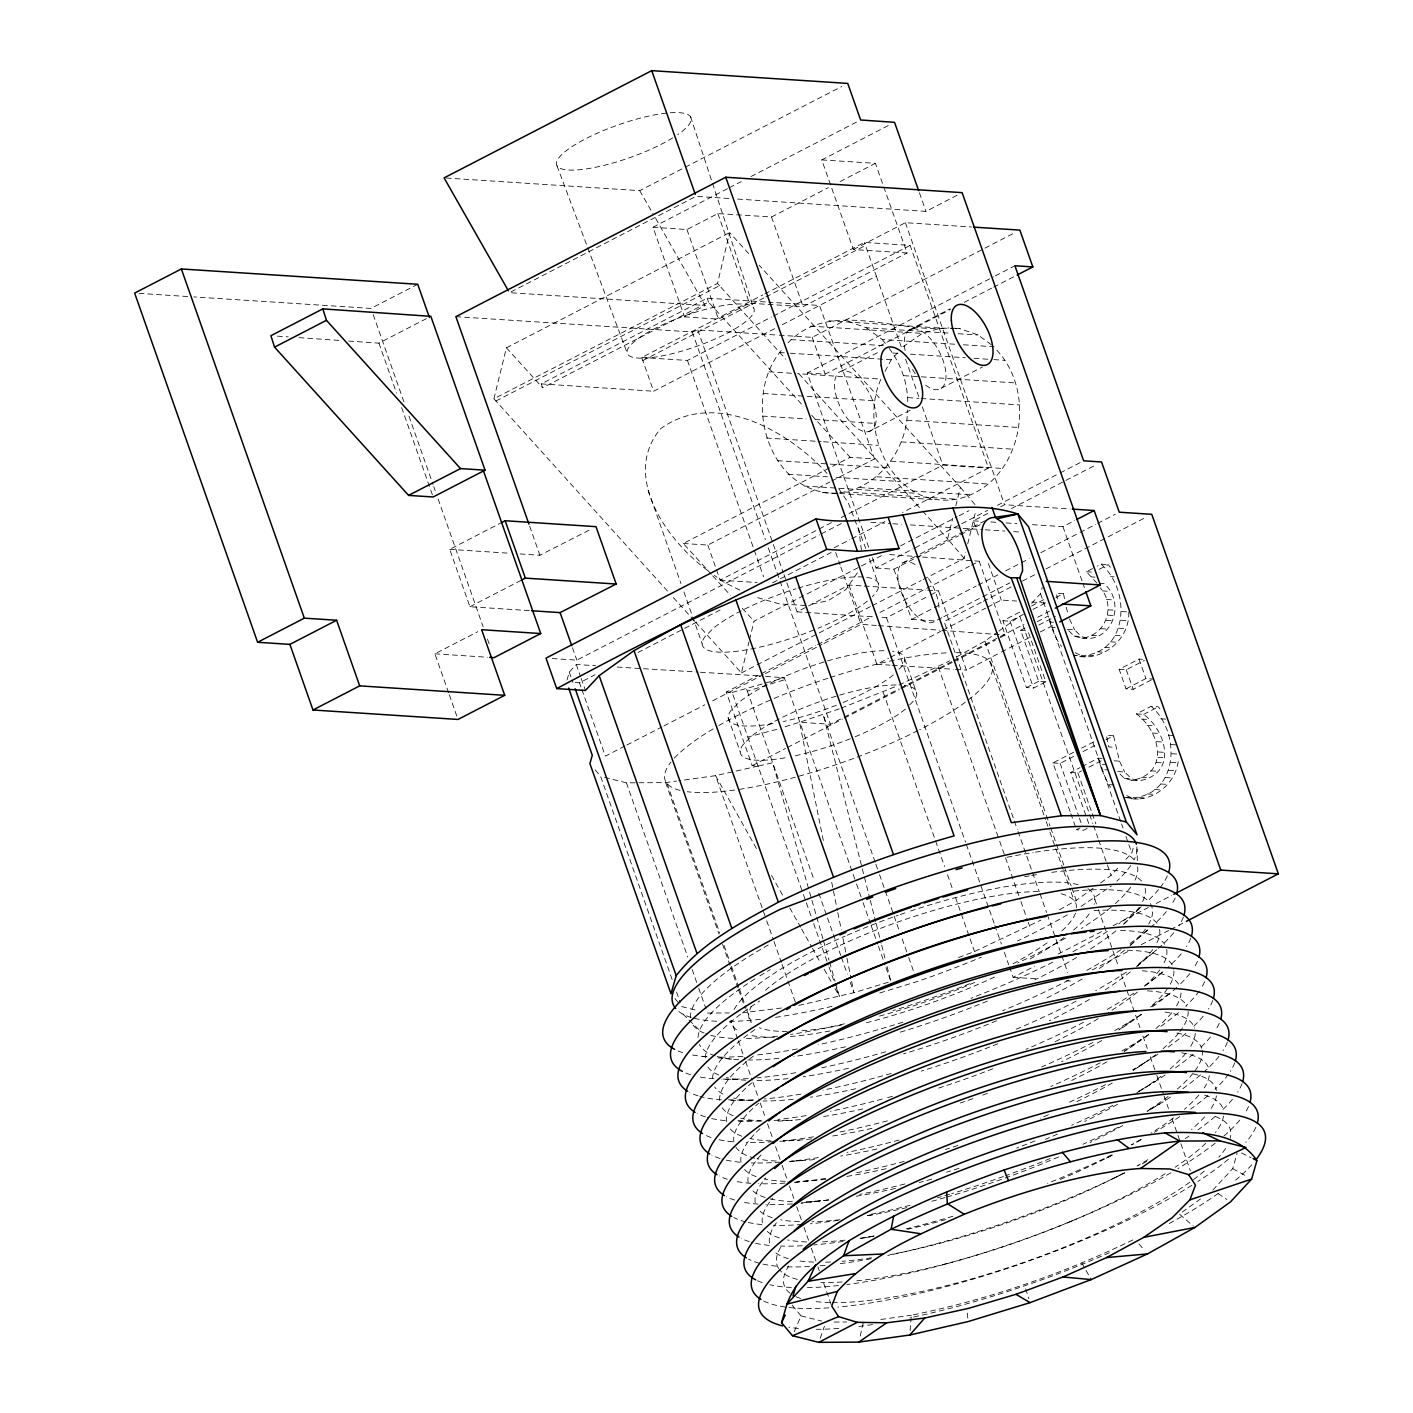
<?xml version="1.0" encoding="UTF-8"?>
<svg xmlns="http://www.w3.org/2000/svg" width="1413" height="1413" viewBox="0 0 1413 1413"><rect width="100%" height="100%" fill="white"/><g stroke="black" fill="none" stroke-linecap="round" stroke-linejoin="round"><path stroke-width="0.75" stroke-dasharray="5 3.75" d="M837.609 493.367C767.277 494.886 740.43 397.283 782.254 349.294M996.783 350.159C1039.403 395.287 1020.522 485.895 956.619 499.213C893.528 509.828 857.779 430.382 880.935 379.09L797.568 373.668M822.26 492.378C869.26 499.796 907.782 454.315 907.429 409.964M907.747 401.751C907.552 381.757 900.01 361.852 887.576 346.256M910.113 1330.622L911.332 1315.238C988.711 1299.554 1063.795 1273.519 1134.763 1239.007M1068.758 630.71L1074.18 636.08L1081.828 638.164C1106.202 635.779 1116.235 605.418 1100.197 587.808M1081.828 638.164C1112.349 643.215 1126.285 602.627 1104.136 583.675L1098.766 583.322M1136.494 713.901L1143.665 714.36C1167.209 731.581 1177.488 774.359 1139.055 780.788L1131.407 778.704L1124.642 771.993L1117.471 771.533L1124.236 778.227L1131.884 780.329C1170.317 773.882 1160.055 731.122 1136.494 713.901L1151.189 706.306L1158.36 706.783L1161.91 711.446M1128.775 612.006C1129.923 639.859 1101.204 663.368 1074.269 655.296C1126.391 660.577 1134.162 593.195 1101.133 564.158L1097.459 566.048M1124.342 797.462C1176.446 802.743 1184.235 735.361 1151.189 706.306M1131.089 798.628C1154.474 802.178 1177.4 781.742 1178.46 758.498M860.217 1336.044L863.449 1321.897M667.466 591.023L493.914 398.766L717.504 283.448L729.62 232.597L750.338 255.453M695.567 622.144L741.401 672.924L748.978 641.891M749.491 639.824L754.03 621.19L882.984 554.903M923.131 579.507L964.161 558.418L965.662 552.218M967.693 543.934L975.765 510.835M493.914 398.766L506.419 347.81L729.62 232.597M964.161 558.418L947.611 538.812L952.733 518.235M955.806 505.889L960.416 487.361L759.223 265.255M1031.631 603.316L1040.516 593.725L1042.264 587.455M567.019 679.971L569.298 672.058L576.292 664.499L595.632 665.7M1125.896 859.387L1131.813 852.993L1134.127 844.903M1212.849 1190.082L1232.719 1168.622L1237.152 1153.114M820.229 1338.305L824.433 1326.171M794.194 1331.753L801.065 1315.892L792.11 1305.17M885.05 371.372L891.214 359.803L899.975 350.124M857.373 572.83L845.981 589.468L828.283 600.613L809.631 604.623M788.101 342.829C829.996 298.62 897.502 333.715 948.953 327.922M1100.639 882.878L1111.077 875.371L1119.961 865.78M899.074 669.161L901.953 666.282A93.276 22.714 -19.4 0 0 892.521 651.199M909.689 704.84L913.999 700.512A93.276 22.714 -19.4 0 0 904.585 685.429M1123.282 924.332L1139.796 908.17M1130.594 945.05L1149.087 928.8A267.799 65.245 -19.4 0 1 1128.404 944.661M1136.405 966.845L1156.505 949.889A267.799 65.245 -19.4 0 1 1135.822 965.733M1145.236 985.762L1163.941 970.961A267.799 65.245 -19.4 0 1 1145.025 985.568M956.99 656.727L984.949 641.131L997.136 632.37M998.885 631.116L1019.78 616.103L1092.814 823.514M1059.485 909.76L1076.247 900.399L1093.662 887.894M1200.538 1198.93L1179.431 1214.085L1193.402 1226.095M1118.707 1029.936L1133.526 1019.356M1150.553 1007.045L1171.395 992.156M1124.183 1051.325L1140.715 1039.756M902.889 346.892L922.247 333.397L940.864 328.081L953.563 328.452M1081.122 906.351L1111.289 886.057M1133.314 1070.259L1148.027 1060.545M1138.613 1091.737L1155.357 1081.334M1147.621 1110.901L1162.669 1102.122M898.986 685.075L949.554 660.878M958.544 957.572L974.528 951.532L1040.851 920.146M727.465 188.688L652.983 227.228L684.563 316.865L705.122 305.455L654.661 216.631M1106.326 1158.201L1111.907 1155.18M822.931 938.868L772.664 762.755L758.092 766.076L752.193 765.687L726.264 692.087L757.333 675.767L763.55 676.226M737.621 199.074L925.992 211.385L958.314 194.623M575.144 682.532L579.489 682.815L595.085 674.743M637.987 652.506L721.866 609.074M772.593 582.81L831.127 552.518M417.736 284.278L371.018 308.405L193.722 296.924M348.693 341.063L378.931 343.147L428.934 317.324M729.426 187.682L741.171 181.606M750.957 176.554L858.662 120.988M652.983 227.228L686.93 229.524L717.839 213.575L771.516 216.984L828.371 187.629M821.748 159.916L875.424 163.325L907.075 252.962L853.399 249.553L821.748 159.916L888.795 125.298M840.134 181.553L875.424 163.325M495.945 400.992L719.517 285.673L785.734 359.167M801.436 403.959L708.514 302.099L542.61 387.745L541.25 383.894L707.171 298.178L766.658 302.046M774.624 328.681L653.601 391.224L641.767 357.489L762.843 294.911M764.804 293.886L864.403 242.418L910.131 245.385L988.464 468.039L902.536 512.46M853.399 249.553L905.415 222.689L971.438 226.981M642.844 360.545L763.921 297.949M765.881 296.942L865.48 245.456L864.403 242.418M641.767 357.489L687.442 360.456L771.427 317.06M773.388 316.053L910.131 245.385M684.563 316.865L718.475 319.161L749.438 303.212L803.114 306.621L907.075 252.962M782.431 324.654L876.36 276.136L865.48 245.456M779.199 335.199L812.21 337.354L1013.969 233.145M529.31 610.61L469.928 606.742L449.723 549.357L501.65 522.545M868.695 547.273L807.282 372.997L993.374 276.895M995.335 275.888L1014.923 265.768M909.054 330.059L950.19 308.811M807.282 372.997L825.174 374.145L950.543 309.412M964.267 302.329L991.679 288.164M993.639 287.157L1015.188 276.03M469.928 606.742L521.856 579.931M941.217 388.292L982.371 367.044M448.627 692.794L434.904 653.83L477.718 631.717M711.269 574.226L683.274 543.475L830.703 467.332M832.646 466.325L850.114 457.317L874.541 458.889L819.522 305.491L768.849 302.188M683.274 543.475L707.807 545.065L829.943 481.939M831.886 480.932L874.541 458.889M707.807 545.065L720.153 580.142L831.48 522.616M841.247 517.564L942.807 465.089L988.464 468.039M552.165 658.529L576.84 660.136L819.399 534.891M821.359 533.867L842.872 522.757M834.182 547.785L849.814 539.713M851.756 538.706L884.962 521.538M872.351 557.64L876.007 568.026L913.222 548.792M915.182 547.785L987.669 510.358M997.454 505.306L1058.178 473.938M1060.139 472.931L1081.687 461.804M786.864 582.827L797.091 611.847L806.699 606.884M808.625 605.894L849.001 585.053L862.107 585.9M978.397 535.05L973.398 520.832L990.919 511.789M1000.651 506.755L1004.537 504.741L1070.118 508.963M876.007 568.026L893.917 569.209L958.562 535.827M960.522 534.821L980.11 524.7M1011.461 508.521L1095.693 465.018M761.218 673.754L815.725 645.635M817.668 644.628L872.174 616.492M879.946 612.483L924.72 589.38M926.663 588.373L969.477 566.26M971.438 565.253L979.209 561.244L1005.208 635.073L997.366 639.118M882.154 617.446L886.516 617.746L928.906 595.844M930.831 594.855L938.532 590.881L966.439 670.115L999.486 653.053M1032.355 524.665L1062.929 526.643L1074.639 520.602M893.917 569.209L911.597 619.424L976.242 586.042M978.202 585.035L997.79 574.914M1005.632 570.87L1019.338 563.787M1021.299 562.78L1029.141 558.736M1040.886 552.66L1078.119 533.443M1080.062 532.436L1095.746 524.329M1097.707 523.322L1115.334 514.226M981.329 602.327L944.114 621.543L1013.633 818.975M983.289 601.302L1012.679 586.13M1022.464 581.079L1036.171 573.996M1045.973 568.944L1145.872 517.352M849.001 585.053L876.89 664.269L888.565 658.246M890.508 657.257L941.04 631.169M942.983 630.163L985.744 608.085M987.687 607.078L1001.287 600.048L1016.583 601.055M1096.983 583.216L1086.438 571.735L1095.623 567.002M1099.102 569.368L1108.304 564.617L1110.653 567.743M1028.54 632.759L1045.797 681.773L1033.61 688.06L1026.439 687.601L1002.912 620.766L1020.098 611.9M1031.543 605.983L1044.896 599.094M1002.912 620.766L1010.083 621.225L1023.436 614.337M1032.974 609.409L1046.344 602.503M1055.882 597.575L1063.512 593.637L1064.943 601.355M785.098 726.741L799.546 722.273L830.42 724.286L842.148 718.228M844.109 717.221L898.862 688.943M900.823 687.937L951.655 661.69M953.616 660.683L1024.001 624.334M1037.69 617.269L1049.435 611.211M752.193 765.687L785.522 748.466M787.483 747.459L842.413 719.111M844.373 718.104L899.286 689.756M901.247 688.732L952.256 662.414M954.217 661.408L995.406 640.142M1045.797 681.773L1038.643 681.296L1020.663 630.251L1026.191 627.407M1037.213 621.702L1048.252 616.015C1051.06 626.701 1054.769 637.669 1061.605 646.447M1038.855 625.023L1055.423 616.474M1001.428 652.047L1030.572 636.98M1040.286 631.964L1053.904 624.952M1026.439 687.601L1038.643 681.296M1151.242 680.006L1133.191 689.314L1126.037 688.855L1119.149 669.303L1139.002 659.059L1142.587 659.288M1119.149 669.303L1126.302 669.78L1144.353 660.454M1126.037 688.855L1145.89 678.593L1153.043 679.07M1143.665 714.36L1158.36 706.783M1070.083 811.521L1052.968 762.932L1073.968 752.087M1081.599 748.148L1094.969 741.242M1052.968 762.932L1060.139 763.391L1075.399 755.513M1083.047 751.575L1094.492 745.658M1105.937 739.741L1113.585 735.802L1119.538 761.148L1124.642 771.993M1088.699 823.461L1070.718 772.416L1079.921 767.665M1081.757 766.711L1098.325 758.163L1103.694 758.516M1070.718 772.416L1077.889 772.876L1081.563 770.986M1088.928 767.188L1101.804 760.53M1070.807 813.552L1076.512 829.749L1079.991 827.947M1087.162 828.424L1083.665 830.226L1076.512 829.749M1009.483 966.916L1013.139 977.319L1034.687 966.192M1058.196 954.04L1103.253 930.778M1113.038 925.727L1148.31 907.517M1156.134 903.472L1171.819 895.383M1092.267 969.936L1129.482 950.719M1141.245 944.643L1168.657 930.478M1170.618 929.471L1184.341 922.389M446.296 178.038L639.718 190.667L841.901 86.423M841.865 371.036L880.458 351.166M868.942 431.548A33.311 16.055 62.8 0 0 862.407 382.729A33.311 16.055 62.8 0 0 834.853 389.599A33.311 16.055 62.8 0 0 868.942 431.548L911.473 409.646M900.576 545.86L957.237 516.734M959.197 515.727L968.965 510.711M741.401 672.924L755.09 665.894M757.032 664.887L870.373 606.636M872.316 605.629L921.17 580.513M624.864 746.064L605.347 756.114L581.644 688.926M626.807 745.057L661.938 726.936M663.898 725.929L704.875 704.804M712.682 700.795L763.426 674.637M765.387 673.63L821.977 644.452M823.938 643.445L861.012 624.334L876.307 625.464M902.801 562.869L918.362 554.903M920.305 553.914L963.118 531.995M965.061 530.988L986.468 520.037M941.853 617.675L934.064 621.667A33.311 15.684 62.9 0 1 900.01 588.532A33.311 15.684 62.9 0 1 916.878 565.73M943.796 616.686L1010.012 582.792M520.108 553.949L539.89 555.238L590.192 529.61M1113.426 1178.407L1124.801 1172.843A267.799 65.245 -19.4 0 1 887.806 1255.468M841.265 708.09L897.008 685.976M1067.663 1222.722L1074.074 1220.055M839.269 708.849L799.546 722.273L823.461 841.247M455.887 316.671L692.282 331.984L697.792 329.918L777.009 335.058M776.832 729.302L747.813 737.056L732.164 692.476L726.264 692.087M732.164 692.476L784.303 677.763L855.801 881.942M746.647 689.279L747.318 691.151L784.974 679.653M879.84 992.968L916.966 981.611A247.469 60.282 -19.4 0 0 981.311 957.184M942.983 1264.776L952.009 1262.18M798.787 1005.402L853.911 992.685L890.861 981.47L885.757 966.951M758.092 766.076L715.579 775.666L678.664 780.788M866.116 1237.541L874.488 1235.986M867.282 1215.498L875.76 1214.226M604.57 777.344L626.418 782.855L665.647 782.608L676.491 781.106M781.46 1007.999L742.355 1012.856M880.864 1319.477L911.332 1315.238M801.471 1203.011L820.759 1200.697M794.194 1182.345L813.641 1180.509M789.09 1161.504L806.54 1160.303M779.746 1141.298L799.422 1140.097M707.489 1013.068L729.285 1012.944M834.182 1322.073L846.723 1322.003M737.939 1120.58L754.825 1120.509M774.041 1120.35L792.446 1120.279M728.507 1099.809L747.707 1100.285M955.683 328.505L959.922 328.628L978.079 335.005L992.527 345.602M723.315 1079.037L740.5 1079.797M617.234 667.06L641.325 668.561M643.498 668.702L698.234 672.093M700.424 672.235L757.333 675.767M805.481 605.523L779.128 603.846L755.054 596.904M728.861 198.491L696.008 196.354L509.492 292.685L705.122 305.455M951.143 328.063L959.922 328.628M828.989 320.786L940.864 328.081M848.047 321.334L866.204 327.71L949.554 333.15M958.332 333.715L978.079 335.005M810.373 326.12L922.247 333.397M866.204 327.71L882.26 339.491L954.64 344.207M963.419 344.772L994.134 346.768M139.022 293.374L191.55 296.783M791.015 339.615L885.35 345.761M892.892 353.038L899.463 353.462M910.431 354.168L965.273 357.754M974.052 358.319L991.59 359.467M993.798 359.608L1004.767 360.315M779.34 352.526L788.118 353.091M790.309 353.232L891.214 359.803M903.843 375.681L919.192 376.67M921.4 376.829L1015.717 382.958M769.061 371.813L795.378 373.527M907.923 397.636L918.892 398.36M921.082 398.501L1019.797 404.93M763.267 393.485L804.951 396.205M807.141 396.347L875.142 400.78M541.25 383.894L653.601 391.224M907.022 420.226L1018.897 427.521M762.384 416.076L806.258 418.937M815.036 419.502L874.258 423.352M901.247 441.898L1013.121 449.193M766.447 438.03L821.289 441.598M823.496 441.757L878.321 445.325M890.949 461.186L1002.824 468.48M777.415 460.673L827.859 463.959M830.067 464.1L889.289 467.968M876.855 476.782L988.729 484.058M788.048 474.22L827.523 476.799M836.302 477.364L899.922 481.515M859.916 487.591L971.791 494.886M804.085 486.001L836.991 488.139M839.198 488.28L915.96 493.278M844.744 491.936L956.619 499.213M839.799 493.508L934.134 499.654M973.398 520.832L982.123 521.397M990.866 521.962L997.419 522.386M1006.144 522.951L1017.06 523.658M870.938 522.315L890.72 523.605M892.91 523.764L901.688 524.329M910.484 524.912L960.999 528.215M963.207 528.356L982.971 529.645M985.161 529.787L1004.926 531.076M1013.722 531.659L1020.31 532.083M1101.133 564.158L1108.304 564.617M1086.438 571.735L1091.807 572.088M1110.583 576.628L1114.168 576.857M1091.419 576.893L1095.004 577.14M1102.352 590.881L1109.523 591.341M449.723 549.357L509.104 553.225M1063.512 593.637L1056.359 593.177L1057.419 598.953M1106.326 599.465L1113.479 599.924M864.279 586.042L925.427 590.016M927.617 590.157L938.532 590.881M720.153 580.142L757.138 582.545M1031.861 602.044L1044.966 602.892M1108.198 609.798L1115.352 610.275M1121.604 611.529L1126.973 611.882M1107.757 615.15L1114.928 615.626M1120.862 620.219L1128.016 620.678M1106.185 620.325L1113.338 620.784M1049.877 622.038L1053.462 622.268M1118.654 628.184L1125.825 628.644M1100.621 628.644L1107.792 629.121M1051.59 627.337L1055.175 627.566M1067.416 629.368L1074.569 629.827L1081.334 636.539L1088.999 638.623M911.597 619.424L937.614 621.119M1115.14 635.32L1122.311 635.797M1020.663 630.251L1027.834 630.728M1091.507 635.249L1098.66 635.709M1074.18 636.08L1081.334 636.539M1110.371 641.802L1117.524 642.261M1104.418 647.366L1111.589 647.825M1097.424 651.817L1104.577 652.276M1088.628 655.402L1095.782 655.862M1081.033 656.462L1088.187 656.921M876.89 664.269L889.996 665.134M892.186 665.276L953.333 669.25M955.524 669.391L966.439 670.115M434.904 653.83L487.45 657.239M1160.656 718.775L1167.809 719.252M1141.474 719.058L1148.645 719.535M1147.038 725.381L1154.209 725.84M1152.425 733.029L1159.578 733.506M1168.357 735.149L1173.726 735.502M1113.585 735.802L1106.414 735.325L1108.551 746.894L1115.705 747.353M1156.382 741.613L1163.553 742.09M1170.847 744.527L1176.234 744.881M1158.254 751.963L1165.425 752.44M1171.677 753.694L1178.831 754.153M1157.83 757.315L1164.983 757.774M1170.918 762.384L1178.089 762.843M1156.24 762.472L1163.394 762.949M1114.168 760.795L1119.538 761.148M1098.325 758.163L1099.95 764.186L1105.319 764.539M1168.728 770.35L1175.881 770.809M1150.694 770.809L1157.848 771.268M1099.95 764.186L1101.645 769.502L1107.015 769.855M1165.213 777.486L1172.366 777.945M1141.563 777.397L1148.734 777.874M1124.236 778.227L1131.407 778.704M1131.884 780.329L1139.055 780.788M1160.426 783.95L1167.58 784.427M1101.645 769.502L1108.534 784.604L1113.903 784.957M1154.474 789.531L1161.645 789.991M1147.48 793.965L1154.651 794.442M1138.684 797.568L1145.855 798.027M1126.126 797.568L1138.26 799.087M1013.139 977.319L1038.732 978.979M1066.444 980.781L1070.718 981.064M797.091 611.847L873.428 616.88M277.39 336.135L288.199 336.895M299.008 337.636L340.056 340.462M765.634 676.385L784.303 677.763M889.642 554.567L920.234 556.846M922.406 557.005L972.656 560.749M974.846 560.908L979.209 561.244M878.497 625.623L939.663 630.198M941.853 630.357L1005.208 635.073M702.65 1056.376L707.03 1056.783M717.963 1057.842L733.276 1059.308M681.667 1006.568L697.563 1010.578M801.065 1315.892L821.695 1321.084M1241.55 1153.043L1251.159 1157.706M1075.169 652.682L1081.44 655.756M1126.797 795.607L1131.495 797.921M739.829 590.122L723.05 581.697L714.413 575.374M1232.719 1168.622L1247.838 1176.976M1218.13 1193.632L1226.961 1199.531M707.507 570.322C667.113 540.861 620.89 475.951 660.648 428.704C714.731 389.158 788.454 430.647 827.153 473.532M683.027 1014.181L687.513 1018.543M688.996 1019.992L700.954 1031.614M811.751 415.281L850.114 457.317M712.753 575.85L730.433 595.279M742.231 608.244L754.03 621.19M717.504 283.448L719.517 285.673M506.419 347.81L542.61 387.745M673.383 597.575L694.083 620.501M798.981 373.862L921.117 509.422M922.583 511.047L947.611 538.812M1139.002 1243.97L1144.636 1250.611M960.416 487.361L976.772 506.684M595.244 769.961L600.596 776.355L672.164 979.615M674.99 998.585L678.999 1003.371M882.26 339.491L886.234 344.56M1108.534 784.604L1110.618 787.271M838.739 488.668L848.295 502.816L865.78 548.456M639.718 190.667L653.601 214.776M1081.899 1263.116L1084.99 1268.609M1086.032 1270.446L1091.207 1279.577M756.45 848.524L715.579 775.666L765.987 918.768M771.516 875.371L783.35 896.46M789.796 907.958L800.553 927.14M801.63 929.048L811.309 946.304M812.387 948.229L819.911 961.652M824.221 969.318L833.9 986.574M834.977 988.499L839.287 996.165L835.648 983.43M1069.482 618.982L1074.569 629.827M557.022 165.851L627.655 354.204M747.318 691.151L814.383 880.829M1139.002 659.059L1145.89 678.593M1126.302 669.78L1133.191 689.314M1062.929 526.643L1084.389 587.596M919.404 192.751L925.992 211.385M1040.516 593.725L1120.845 821.889M1121.586 823.956L1123.052 828.106M1125.967 836.408L1128.157 842.625M1128.881 844.691L1131.813 852.993M1077.889 772.876L1091.543 811.68M1092.267 813.711L1095.87 823.92M1093.556 825.598L1097.936 838.033M1098.66 840.117L1111.077 875.371M1010.083 621.225L1033.61 688.06M1060.139 763.391L1078.684 816.043M1079.391 818.074L1082.252 826.163M988.411 563.487L1001.287 600.048M1094.775 899.251L1097.689 907.535M1098.431 909.601L1118.125 965.556M1121.057 973.84L1140.026 1027.71M1142.94 1036.012L1147.321 1048.446M1150.235 1056.73L1156.081 1073.297M1156.805 1075.381L1163.376 1094.033M1164.1 1096.099L1168.48 1108.534M1172.119 1118.884L1180.155 1141.686M1180.879 1143.753L1190.364 1170.688M984.949 641.131L1045.567 813.287M1046.291 815.372L1049.947 825.74M1050.689 827.806L1055.794 842.325M1056.518 844.409L1063.83 865.145M1064.554 867.211L1071.125 885.88M1071.866 887.965L1076.247 900.399M989.948 661.726L1045.549 819.611M1046.274 821.677L1049.205 829.996M1049.93 832.063L1055.052 846.617M1055.794 848.683L1063.106 869.454M1063.83 871.538L1070.418 890.225M1071.16 892.31L1074.074 900.629M1014.357 821.041L1017.289 829.36M1018.031 831.427L1039.244 891.709M1039.986 893.775L1046.574 912.48M1047.298 914.564L1067.786 972.745M938.373 667.113L998.991 839.269M999.715 841.336L1020.168 899.41M1020.91 901.494L1027.481 920.163M1028.205 922.23L1029.671 926.38M771.516 216.984L803.114 306.621M812.21 337.354L825.174 374.145M869.384 558.683L878.762 585.3M904.744 659.147L916.807 693.377M886.516 617.746L965.556 842.219M966.298 844.285L994.116 923.272M994.84 925.356L1001.428 944.061M1004.36 952.38L1008.741 964.849M717.839 213.575L749.438 303.212M883.231 692.264L944.573 866.487M947.505 874.788L952.609 889.307M955.541 897.608L974.528 951.532M697.792 329.918L783.208 572.459M783.95 574.526L786.14 580.743M692.282 331.984L765.369 539.554M768.283 547.855L779.252 578.994M779.994 581.061L830.42 724.286M875.142 862.142L823.284 714.872L869.772 898.297M875.866 864.226L878.798 872.51M879.522 874.594L893.405 913.999M894.129 916.083L899.233 930.602M902.165 938.886L908.011 955.488M908.736 957.555L914.582 974.158M687.442 360.456L763.638 576.875M856.525 884.008L862.372 900.593M863.096 902.677L870.408 923.413M871.132 925.48L877.72 944.149M878.444 946.215L885.015 964.885M818.781 893.263L840.735 955.4M841.459 957.466L847.323 974.052M850.255 982.335L853.911 992.685L851.297 979.704M747.813 737.056L802.708 892.521M803.432 894.588L805.64 900.805M806.364 902.889L812.952 921.541M813.676 923.607L828.301 965.061M829.042 967.146L835.631 985.797M836.355 987.864L839.287 996.165M648.072 490.17L680.978 583.604M683.892 591.906L691.946 614.743M692.67 616.81L702.173 643.798M728.172 717.645L740.218 751.875M766.711 920.852L773.282 939.504M774.006 941.588L781.318 962.324M782.043 964.408L795.925 1003.813M667.077 783.526L719.747 933.092M724.145 945.562L730.715 964.267M731.457 966.333L738.769 987.104M739.494 989.188L746.082 1007.893M746.823 1009.959L751.204 1022.429A173.216 42.196 -19.4 0 1 751.416 1006.409M665.647 782.608L718.97 934.011M722.608 944.396L729.92 965.132M730.645 967.199L737.957 987.952M738.681 990.018L745.252 1008.688M737.604 1038.785L731.033 1020.133A192.133 46.806 -19.4 0 0 737.851 1030.678M738.345 1040.851L744.898 1059.503M745.64 1061.587L752.211 1080.239M752.935 1082.305L759.505 1100.957M760.229 1103.023L764.61 1115.458M767.524 1123.741L772.628 1138.242M775.56 1146.544L781.389 1163.111M782.113 1165.195L788.684 1183.829M789.425 1185.913L793.788 1198.348M796.72 1206.631L803.291 1225.283M804.015 1227.349L810.585 1246.001M811.309 1248.068L817.156 1264.653M817.88 1266.719L819.328 1270.87M823.708 1283.304L831.745 1306.089M626.418 782.855L687.778 957.078M692.158 969.512L698.004 986.115M698.729 988.182L706.041 1008.917M529.663 526.184L539.89 555.238M572.477 647.737L576.84 660.136M579.489 682.815L580.92 686.895M569.298 672.058L572.954 682.444M676.544 992.05L680.201 1002.435M373.209 314.622L403.853 401.645M408.958 416.146L433.032 484.518M433.756 486.584L435.222 490.735M438.136 499.019L483.122 626.736M487.485 639.118L489.657 645.299M378.931 343.147L396.523 393.044M401.645 407.598L432.413 494.903M449.334 694.843L458.006 719.447M905.415 222.689L1004.537 504.741M876.36 276.136L901.918 348.817M905.574 359.185L918.715 396.558M922.353 406.944L942.807 465.089M835.737 552.554L840.081 564.847M840.788 566.896L861.012 624.334M686.93 229.524L718.475 319.161M576.292 664.499L580.513 676.491M581.22 678.487L585.441 690.48M707.171 298.178L708.514 302.099M690.604 116.802L711.834 181.217M712.523 183.301L753.624 307.963M1025.661 1288.78L1028.805 1298.688M823.532 940.987L828.989 960.098M829.59 962.218L835.048 981.311M1066.197 607.166L1068.387 615.044M870.32 900.434L875.724 921.753M876.272 923.89L881.129 943.089M881.677 945.209L884.927 958.014M887.081 966.545L890.331 979.333M831.727 882.366L837.379 910.484M837.821 912.639L841.3 929.948M843.031 938.603L846.511 955.912M846.952 958.067L850.873 977.549M858.556 527.985L861.665 551.865M967.304 1313.119L967.958 1319.459M1137.359 860.658L1136.811 846.104A242.63 59.099 -19.4 0 1 1134.18 859.669M905.38 709.167A93.276 22.714 -19.4 0 1 854.141 737.162M850.29 738.716A93.276 22.714 -19.4 0 1 795.466 755.743M785.063 757.81A93.276 22.714 -19.4 0 1 743.026 744.739L751.645 736.085A93.276 22.714 -19.4 0 1 897.043 684.952M956.407 652.665A173.216 42.196 -19.4 0 1 919.704 729.673M917.814 730.645A173.216 42.196 -19.4 0 1 797.533 776.585M795.413 777.168A173.216 42.196 -19.4 0 1 738.61 789.461M734.689 790.026A173.216 42.196 -19.4 0 1 687.283 791.722M680.024 790.362A173.216 42.196 -19.4 0 1 671.016 761.996M674.319 758.145A173.216 42.196 -19.4 0 1 716.903 726.671M718.864 725.523A173.216 42.196 -19.4 0 1 772.116 699.311M774.059 698.481A173.216 42.196 -19.4 0 1 828.265 678.134M830.314 677.463A173.216 42.196 -19.4 0 1 948.282 652.788M928.571 578.553A33.311 15.684 62.9 0 1 938.991 607.307M1075.487 913.222A173.216 42.196 -19.4 0 1 1059.838 932.757M1047.139 942.807A173.216 42.196 -19.4 0 1 1011.231 964.726M974.758 982.353A173.216 42.196 -19.4 0 1 879.54 1016.071M841.477 1025.079A173.216 42.196 -19.4 0 1 801.012 1030.889M787.218 1031.472A173.216 42.196 -19.4 0 1 759.382 1027.763M765.44 990.283A173.216 42.196 -19.4 0 1 1038.078 891.568M1061.128 893.793A173.216 42.196 -19.4 0 1 1076.017 911.615M1087.975 888.706A192.133 46.806 -19.4 0 1 1094.139 904.302M1089.193 913.911A192.133 46.806 -19.4 0 1 1073.474 930.125M1063.812 937.667A192.133 46.806 -19.4 0 1 1027.357 960.487M994.54 977.037A192.133 46.806 -19.4 0 1 863.767 1023.454M829.961 1030.96A192.133 46.806 -19.4 0 1 789.796 1036.577M774.395 1037.283A192.133 46.806 -19.4 0 1 749.102 1035.04M734.089 1009.465A192.133 46.806 -19.4 0 1 845.151 936.095M847.182 935.212A192.133 46.806 -19.4 0 1 898.191 915.253M900.258 914.529A192.133 46.806 -19.4 0 1 908.506 911.721M910.555 911.032A192.133 46.806 -19.4 0 1 1078.967 884.909M905.132 350.53A33.311 16.002 62.7 0 1 921.364 331.048A33.311 16.002 62.7 0 1 945.968 373.95A33.311 16.002 62.7 0 1 924.367 384.089M915.235 373.738A33.311 16.002 62.7 0 1 911.827 368.228M798.045 588.144A93.276 22.714 -19.4 0 1 872.333 596.622M867.335 601.09A93.276 22.714 -19.4 0 1 818.074 628.273M814.082 629.915A93.276 22.714 -19.4 0 1 704.981 636.662L713.6 628.026A93.276 22.714 -19.4 0 1 795.943 588.797M893.316 674.937A93.276 22.714 -19.4 0 1 840.081 703.745M836.372 705.228A93.276 22.714 -19.4 0 1 783.403 721.513M772.999 723.58A93.276 22.714 -19.4 0 1 730.963 710.492L739.6 701.855A93.276 22.714 -19.4 0 1 884.98 650.722M1067.363 914.812A247.469 60.282 -19.4 0 1 1017.519 940.987M831.992 1006.339A247.469 60.282 -19.4 0 1 773.406 1017.643M760.494 1019.285A247.469 60.282 -19.4 0 1 729.373 1021.422M716.603 1021.246A247.469 60.282 -19.4 0 1 693.182 1018.014M691.275 1017.466A247.469 60.282 -19.4 0 1 677.163 1010.083M1137.589 866.893A236.271 57.562 -19.4 0 1 1133.897 882.189M1130.665 887.17A236.271 57.562 -19.4 0 1 1112.737 905.804M1111.307 907.005A236.271 57.562 -19.4 0 1 1081.369 928.518M1065.579 938.073A236.271 57.562 -19.4 0 1 1017.819 962.907M969.777 983.713A236.271 57.562 -19.4 0 1 892.945 1010.613M844.444 1023.807A236.271 57.562 -19.4 0 1 790.609 1034.422M777.556 1036.188A236.271 57.562 -19.4 0 1 743.061 1038.537M733.011 1038.343A236.271 57.562 -19.4 0 1 705.811 1033.751M704.08 1033.08A236.271 57.562 -19.4 0 1 692.776 1024.602M690.515 1017.66A236.271 57.562 -19.4 0 1 746.929 957.731M748.978 956.442A236.271 57.562 -19.4 0 1 768.213 945.032M1007.01 857.267A236.271 57.562 -19.4 0 1 1033.203 852.498M1035.464 852.145A236.271 57.562 -19.4 0 1 1134.356 860.04M1130.736 865.463A242.63 59.099 -19.4 0 1 1116.871 881.094M672.818 137.82A71.251 17.362 -19.4 0 1 559.937 168.218A71.251 17.362 -19.4 0 1 634.508 119.716A71.251 17.362 -19.4 0 1 677.692 134.641M1167.332 875.919A267.799 65.245 -19.4 0 1 1159.755 888.071M1158.572 889.554A267.799 65.245 -19.4 0 1 1146.72 901.9M1141.298 906.704A267.799 65.245 -19.4 0 1 1118.813 923.819M1107.421 931.397A267.799 65.245 -19.4 0 1 1072.82 951.708M1052.809 962.147A267.799 65.245 -19.4 0 1 970.908 998.32M902.889 1022.217A267.799 65.245 -19.4 0 1 896.654 1024.16M894.57 1024.796A267.799 65.245 -19.4 0 1 818.145 1044.808M797.232 1048.994A267.799 65.245 -19.4 0 1 755.249 1055.175M742.867 1056.306A267.799 65.245 -19.4 0 1 718.069 1057.154M706.27 1056.677A267.799 65.245 -19.4 0 1 690.851 1054.681M682.762 1052.65A267.799 65.245 -19.4 0 1 674.566 1049.311M1145.148 888.353A236.271 57.562 -19.4 0 1 1142.569 901.547M1139.231 907.217A236.271 57.562 -19.4 0 1 1123.971 924.031M1115.899 930.902A236.271 57.562 -19.4 0 1 1086.88 951.267M1076.706 957.449A236.271 57.562 -19.4 0 1 1034.864 979.81M987.369 1001.111A236.271 57.562 -19.4 0 1 898.421 1032.709M845.575 1046.786A236.271 57.562 -19.4 0 1 793.735 1056.535M778.863 1058.337A236.271 57.562 -19.4 0 1 746.488 1059.997M738.681 1059.715A236.271 57.562 -19.4 0 1 717.133 1056.429M715.19 1055.847A236.271 57.562 -19.4 0 1 699.4 1044.401M698.057 1037.372A236.271 57.562 -19.4 0 1 756.538 977.902M759.841 975.853A236.271 57.562 -19.4 0 1 770.279 969.636M1024.637 876.767A236.271 57.562 -19.4 0 1 1029.3 875.901M1031.614 875.495A236.271 57.562 -19.4 0 1 1038.502 874.329M1051.873 872.333A236.271 57.562 -19.4 0 1 1141.916 881.518M1173.885 971.067A236.271 57.562 -19.4 0 1 1169.982 984.684M1167.774 988.235A236.271 57.562 -19.4 0 1 1150.694 1006.674M1141.298 1014.393A236.271 57.562 -19.4 0 1 1119.467 1029.706M1101.681 1040.551A236.271 57.562 -19.4 0 1 1061.534 1061.746M987.387 1093.344A236.271 57.562 -19.4 0 1 981.17 1095.658M972.833 1098.66A236.271 57.562 -19.4 0 1 960.381 1103.005M871.98 1128.298A236.271 57.562 -19.4 0 1 831.197 1136.229M811.539 1138.913A236.271 57.562 -19.4 0 1 783.438 1140.962M771.021 1140.927A236.271 57.562 -19.4 0 1 749.826 1138.507M741.896 1136.246A236.271 57.562 -19.4 0 1 730.044 1128.687M726.794 1121.834A236.271 57.562 -19.4 0 1 751.663 1082.923M1127.486 950.243A236.271 57.562 -19.4 0 1 1173.691 969.371M1150.306 903.596A236.271 57.562 -19.4 0 1 1148.681 924.155M1145.448 929.136A236.271 57.562 -19.4 0 1 1127.503 947.752M1124.624 950.172A236.271 57.562 -19.4 0 1 1098.166 969.177M1082.146 978.979A236.271 57.562 -19.4 0 1 1043.942 999.397M996.554 1020.787A236.271 57.562 -19.4 0 1 903.543 1053.833M848.559 1068.246A236.271 57.562 -19.4 0 1 803.167 1076.706M788.136 1078.614A236.271 57.562 -19.4 0 1 755.743 1080.503M745.887 1080.221A236.271 57.562 -19.4 0 1 726.37 1077.483M718.864 1075.028A236.271 57.562 -19.4 0 1 706.624 1064.89M705.281 1057.86A236.271 57.562 -19.4 0 1 759.699 1000.969M1073.792 891.108A236.271 57.562 -19.4 0 1 1149.122 902.006M1188.103 1011.461A236.271 57.562 -19.4 0 1 1179.908 1031.508M1178.742 1032.991A236.271 57.562 -19.4 0 1 1163.04 1048.693M1155.516 1054.805A236.271 57.562 -19.4 0 1 1133.703 1070.118M1112.261 1083.047A236.271 57.562 -19.4 0 1 1075.752 1102.158M1048.358 1114.786A236.271 57.562 -19.4 0 1 1040.268 1118.284M886.216 1168.692A236.271 57.562 -19.4 0 1 845.416 1176.623M825.775 1179.307A236.271 57.562 -19.4 0 1 797.674 1181.356M785.257 1181.321A236.271 57.562 -19.4 0 1 764.044 1178.901M756.132 1176.64A236.271 57.562 -19.4 0 1 742.161 1165.813M741.03 1162.245A236.271 57.562 -19.4 0 1 762.208 1126.567M1147.497 990.866A236.271 57.562 -19.4 0 1 1186.779 1006.197M1215.498 1116.57A236.271 57.562 -19.4 0 1 1230.264 1138.154M1225.601 1148.433A236.271 57.562 -19.4 0 1 1218.854 1157.212M1204.3 1171.094A236.271 57.562 -19.4 0 1 1191.477 1181.038M1189.711 1182.31A236.271 57.562 -19.4 0 1 831.921 1302.609M829.908 1302.574A236.271 57.562 -19.4 0 1 813.676 1301.338M800.641 1298.476A236.271 57.562 -19.4 0 1 793.947 1295.703M789.991 1293.178A236.271 57.562 -19.4 0 1 788.701 1265.977M1255.839 1127.274A267.799 65.245 -19.4 0 1 1245.824 1142.393M1228.427 1159.225A267.799 65.245 -19.4 0 1 1197.888 1181.48M1191.954 1185.26A267.799 65.245 -19.4 0 1 837.715 1307.113M828.989 1307.82A267.799 65.245 -19.4 0 1 763.091 1300.649M1175.104 898.014A267.799 65.245 -19.4 0 1 1171.607 904.479M1166.343 911.632A267.799 65.245 -19.4 0 1 1150.941 927.193M1121.004 949.695A267.799 65.245 -19.4 0 1 1084.442 971.685M1068.723 980.092A267.799 65.245 -19.4 0 1 1002.753 1010.701M885.81 1051.784A267.799 65.245 -19.4 0 1 821.712 1067.786M795.784 1072.714A267.799 65.245 -19.4 0 1 756.979 1077.872M748.254 1078.561A267.799 65.245 -19.4 0 1 721.76 1079.161M714.042 1078.755A267.799 65.245 -19.4 0 1 698.623 1076.759M690.551 1074.728A267.799 65.245 -19.4 0 1 683.804 1072.131M1223.517 1116.058A236.271 57.562 -19.4 0 1 1215.463 1132.52M1205.731 1143.241A236.271 57.562 -19.4 0 1 1175.157 1167.244M1165.213 1173.691A236.271 57.562 -19.4 0 1 853.152 1281.167M842.201 1281.98A236.271 57.562 -19.4 0 1 820.829 1282.315M797.48 1279.401A236.271 57.562 -19.4 0 1 779.835 1270.075M778.669 1268.485A236.271 57.562 -19.4 0 1 781.583 1245.789M1204.618 1095.163A236.271 57.562 -19.4 0 1 1223.481 1110.777M1209.281 1075.646A236.271 57.562 -19.4 0 1 1204.265 1087.833M1198.842 1095.093A236.271 57.562 -19.4 0 1 1184.394 1109.293M1173.567 1117.895A236.271 57.562 -19.4 0 1 1150.977 1133.297M1140.803 1139.479A236.271 57.562 -19.4 0 1 1131.742 1144.689M1112.367 1155.11A236.271 57.562 -19.4 0 1 1059.573 1179.749M945.933 1219.543A236.271 57.562 -19.4 0 1 907.552 1229.292M873.605 1236.092A236.271 57.562 -19.4 0 1 857.832 1238.547M845.027 1240.155A236.271 57.562 -19.4 0 1 821.2 1241.903M806.593 1241.921A236.271 57.562 -19.4 0 1 787.606 1239.96M779.287 1237.876A236.271 57.562 -19.4 0 1 767.012 1231.182M762.366 1222.846A236.271 57.562 -19.4 0 1 772.787 1198.118M1181.692 1052.844A236.271 57.562 -19.4 0 1 1208.804 1068.546M1234.715 1062.841A267.799 65.245 -19.4 0 1 1230.387 1071.372M1228.48 1074.18A267.799 65.245 -19.4 0 1 1214.986 1089.299M1207.85 1095.693A267.799 65.245 -19.4 0 1 1190.7 1109.046M1179.784 1116.588A267.799 65.245 -19.4 0 1 1154.421 1132.272M1141.298 1139.655A267.799 65.245 -19.4 0 1 1131.495 1144.901M1111.89 1154.845A267.799 65.245 -19.4 0 1 1047.563 1183.317M952.821 1216.275A267.799 65.245 -19.4 0 1 906.281 1228.851M874.258 1235.969A267.799 65.245 -19.4 0 1 859.157 1238.812M843.243 1241.409A267.799 65.245 -19.4 0 1 813.782 1244.941M802.319 1245.736A267.799 65.245 -19.4 0 1 780.541 1246.054M769.202 1245.365A267.799 65.245 -19.4 0 1 751.221 1242.204M749.314 1241.638A267.799 65.245 -19.4 0 1 741.119 1238.3M1190.788 938.108A267.799 65.245 -19.4 0 1 1186.461 946.639M1181.197 953.81A267.799 65.245 -19.4 0 1 1167.597 967.764M1133.95 993.127A267.799 65.245 -19.4 0 1 1104.966 1010.701M1083.559 1022.27A267.799 65.245 -19.4 0 1 1025.909 1049.364M892.486 1096.276A267.799 65.245 -19.4 0 1 884.414 1098.484M882.207 1099.067A267.799 65.245 -19.4 0 1 830.332 1111.236M806.064 1115.634A267.799 65.245 -19.4 0 1 777.874 1119.449M760.742 1120.88A267.799 65.245 -19.4 0 1 738.646 1121.374M725.275 1120.633A267.799 65.245 -19.4 0 1 707.295 1117.471M705.387 1116.906A267.799 65.245 -19.4 0 1 697.192 1113.568M1159.578 929.33A236.271 57.562 -19.4 0 1 1155.887 944.643M1152.655 949.624A236.271 57.562 -19.4 0 1 1136.6 966.633M1130.329 971.897A236.271 57.562 -19.4 0 1 1105.372 989.683M1089.37 999.468A236.271 57.562 -19.4 0 1 1049.311 1020.804M997.825 1043.73A236.271 57.562 -19.4 0 1 921.241 1071.142M855.766 1088.734A236.271 57.562 -19.4 0 1 810.373 1097.212M793.311 1099.332A236.271 57.562 -19.4 0 1 762.967 1100.992M753.111 1100.709A236.271 57.562 -19.4 0 1 733.594 1097.972M722.944 1094.068A236.271 57.562 -19.4 0 1 714.766 1087.056M712.488 1078.349A236.271 57.562 -19.4 0 1 757.244 1027.905M1093.98 910.59A236.271 57.562 -19.4 0 1 1157.512 924.084M1166.696 949.554A236.271 57.562 -19.4 0 1 1163.005 964.849M1159.773 969.83A236.271 57.562 -19.4 0 1 1141.845 988.464M1137.447 992.103A236.271 57.562 -19.4 0 1 1108.428 1012.467M1098.254 1018.649A236.271 57.562 -19.4 0 1 1054.557 1041.929M992.791 1068.793A236.271 57.562 -19.4 0 1 936.748 1088.699M862.884 1108.958A236.271 57.562 -19.4 0 1 821.96 1116.747M800.412 1119.538A236.271 57.562 -19.4 0 1 774.289 1121.18M762.119 1121.021A236.271 57.562 -19.4 0 1 740.712 1118.178M733.188 1115.74A236.271 57.562 -19.4 0 1 721.884 1107.262M719.623 1100.321A236.271 57.562 -19.4 0 1 753.836 1055.741M1120.509 930.408A236.271 57.562 -19.4 0 1 1164.63 944.29M1251.83 1164.683A267.799 65.245 -19.4 0 1 1234.326 1181.197M1218.236 1193.437A267.799 65.245 -19.4 0 1 1166.696 1224.894M1109.435 1252.748A267.799 65.245 -19.4 0 1 909.76 1317.834M872.528 1324.564A267.799 65.245 -19.4 0 1 855.218 1326.86M838.686 1328.432A267.799 65.245 -19.4 0 1 816.008 1329.297M798.469 1328.503A267.799 65.245 -19.4 0 1 788.896 1327.213M1212.76 1000.492A267.799 65.245 -19.4 0 1 1208.433 1009.023M1203.17 1016.177A267.799 65.245 -19.4 0 1 1191.318 1028.54M1185.896 1033.345A267.799 65.245 -19.4 0 1 1165.213 1049.205M1157.83 1054.239A267.799 65.245 -19.4 0 1 1132.467 1069.924M1105.531 1084.636A267.799 65.245 -19.4 0 1 1066.338 1103.606M957.873 1145.519A267.799 65.245 -19.4 0 1 945.403 1149.493M904.161 1161.433A267.799 65.245 -19.4 0 1 854.353 1173.196M825.775 1178.371A267.799 65.245 -19.4 0 1 795.784 1182.222M785.063 1183.105A267.799 65.245 -19.4 0 1 758.569 1183.705M750.851 1183.317A267.799 65.245 -19.4 0 1 735.449 1181.303M727.359 1179.272A267.799 65.245 -19.4 0 1 719.164 1175.952M1181.003 993.021A236.271 57.562 -19.4 0 1 1175.81 1007.027M1171.624 1012.785A236.271 57.562 -19.4 0 1 1155.94 1028.487M1148.416 1034.599A236.271 57.562 -19.4 0 1 1124.571 1051.201M1106.98 1061.799A236.271 57.562 -19.4 0 1 1070.524 1081.033M876.978 1148.981A236.271 57.562 -19.4 0 1 840.576 1156.064M814.524 1159.561A236.271 57.562 -19.4 0 1 790.556 1161.168M776.214 1161.044A236.271 57.562 -19.4 0 1 756.944 1158.713M754.807 1158.201A236.271 57.562 -19.4 0 1 734.354 1143.859M733.912 1142.04A236.271 57.562 -19.4 0 1 758.781 1103.129M1142.234 970.784A236.271 57.562 -19.4 0 1 1179.661 985.991M1183.37 917.019A267.799 65.245 -19.4 0 1 1179.043 925.55M1173.779 932.721A267.799 65.245 -19.4 0 1 1158.377 948.282M1126.514 972.038A267.799 65.245 -19.4 0 1 1095.676 990.672M1076.141 1001.181A267.799 65.245 -19.4 0 1 1014.34 1030.042M891.179 1073.456A267.799 65.245 -19.4 0 1 822.896 1090.147M800.924 1094.174A267.799 65.245 -19.4 0 1 764.398 1098.943M753.306 1099.791A267.799 65.245 -19.4 0 1 729.179 1100.25M721.46 1099.844A267.799 65.245 -19.4 0 1 699.859 1096.382M697.969 1095.817A267.799 65.245 -19.4 0 1 689.774 1092.479M1195.239 1033.415A236.271 57.562 -19.4 0 1 1190.029 1047.422M1185.86 1053.197A236.271 57.562 -19.4 0 1 1170.158 1068.882M1161.009 1076.247A236.271 57.562 -19.4 0 1 1136.759 1092.885M1117.524 1104.295A236.271 57.562 -19.4 0 1 1084.742 1121.445M1057.489 1134.091A236.271 57.562 -19.4 0 1 1045.337 1139.355M931.697 1179.149A236.271 57.562 -19.4 0 1 919.209 1182.54M895.453 1188.404A236.271 57.562 -19.4 0 1 854.794 1196.458M828.742 1199.973A236.271 57.562 -19.4 0 1 802.619 1201.615M792.375 1201.527A236.271 57.562 -19.4 0 1 766.994 1198.065M765.069 1197.465A236.271 57.562 -19.4 0 1 752.793 1190.788M748.148 1182.434A236.271 57.562 -19.4 0 1 761.271 1154.668M1165.054 1012.079A236.271 57.562 -19.4 0 1 1194.568 1028.152M1248.527 1106.485A267.799 65.245 -19.4 0 1 1245.03 1112.949M1239.766 1120.103A267.799 65.245 -19.4 0 1 1222.492 1137.271M1215.198 1143.223A267.799 65.245 -19.4 0 1 1177.912 1168.604M1170.865 1172.79A267.799 65.245 -19.4 0 1 846.952 1284.505M838.51 1285.512A267.799 65.245 -19.4 0 1 805.657 1287.702M791.245 1287.473A267.799 65.245 -19.4 0 1 769.891 1284.788M762.137 1282.598A267.799 65.245 -19.4 0 1 757.227 1280.602M1216.399 1095.852A236.271 57.562 -19.4 0 1 1209.44 1110.865M1204.635 1116.8A236.271 57.562 -19.4 0 1 1191.495 1129.482M1147.921 1159.667A236.271 57.562 -19.4 0 1 1136.988 1165.937M1123.476 1173.249A236.271 57.562 -19.4 0 1 889.996 1254.638M871.609 1257.782A236.271 57.562 -19.4 0 1 842.095 1261.297M830.544 1262.021A236.271 57.562 -19.4 0 1 823.956 1262.215M813.711 1262.109A236.271 57.562 -19.4 0 1 797.038 1260.573M788.348 1258.665A236.271 57.562 -19.4 0 1 774.13 1251.388M769.484 1243.034A236.271 57.562 -19.4 0 1 776.408 1222.757M1193.349 1073.915A236.271 57.562 -19.4 0 1 1216.363 1090.571M1197.429 961.37A267.799 65.245 -19.4 0 1 1193.914 967.834M1189.852 973.522A267.799 65.245 -19.4 0 1 1178.513 985.762M1176.817 987.351A267.799 65.245 -19.4 0 1 1152.496 1006.763M1141.404 1014.304A267.799 65.245 -19.4 0 1 1112.437 1031.896M1093.044 1042.405A267.799 65.245 -19.4 0 1 1041.646 1066.974M887.452 1120.845A267.799 65.245 -19.4 0 1 837.785 1132.431M813.535 1136.829A267.799 65.245 -19.4 0 1 783.297 1140.839M772.946 1141.739A267.799 65.245 -19.4 0 1 746.099 1142.569M732.729 1141.81A267.799 65.245 -19.4 0 1 718.793 1139.673M711.039 1137.5A267.799 65.245 -19.4 0 1 704.663 1134.763M1219.242 1023.348A267.799 65.245 -19.4 0 1 1215.745 1029.794M1210.482 1036.965A267.799 65.245 -19.4 0 1 1198.648 1049.329M1193.226 1054.133A267.799 65.245 -19.4 0 1 1174.309 1068.723M1165.142 1075.028A267.799 65.245 -19.4 0 1 1137.96 1091.754M1112.843 1105.425A267.799 65.245 -19.4 0 1 1071.637 1125.296M1034.917 1140.945A267.799 65.245 -19.4 0 1 1016.706 1148.098M958.968 1168.304A267.799 65.245 -19.4 0 1 946.48 1172.207M904.868 1183.97A267.799 65.245 -19.4 0 1 859.616 1194.391M828.619 1199.849A267.799 65.245 -19.4 0 1 801.118 1203.187M792.393 1203.894A267.799 65.245 -19.4 0 1 765.899 1204.494M758.18 1204.088A267.799 65.245 -19.4 0 1 742.761 1202.092M734.672 1200.061A267.799 65.245 -19.4 0 1 726.476 1196.723M1242.027 1083.63A267.799 65.245 -19.4 0 1 1237.7 1092.161M1232.436 1099.314A267.799 65.245 -19.4 0 1 1220.602 1111.678M1215.18 1116.482A267.799 65.245 -19.4 0 1 1198.03 1129.835M1188.987 1136.123A267.799 65.245 -19.4 0 1 1185.189 1138.631M1146.685 1161.486A267.799 65.245 -19.4 0 1 1138.807 1165.69M871.097 1258.771A267.799 65.245 -19.4 0 1 839.622 1263.717M825.068 1265.359A267.799 65.245 -19.4 0 1 819.151 1265.889M809.631 1266.525A267.799 65.245 -19.4 0 1 785.875 1266.772M776.514 1266.136A267.799 65.245 -19.4 0 1 748.448 1259.089M1227.402 1042.052A267.799 65.245 -19.4 0 1 1223.057 1050.583M1218.995 1056.27A267.799 65.245 -19.4 0 1 1204.212 1071.708M1200.538 1074.904A267.799 65.245 -19.4 0 1 1181.639 1089.511M1170.547 1097.071A267.799 65.245 -19.4 0 1 1147.109 1111.483M1118.16 1127.256A267.799 65.245 -19.4 0 1 1082.994 1144.247M1050.159 1158.501A267.799 65.245 -19.4 0 1 1005.491 1175.757M1003.424 1176.499A267.799 65.245 -19.4 0 1 951.726 1193.632M949.642 1194.25A267.799 65.245 -19.4 0 1 937.261 1197.906M909.972 1205.324A267.799 65.245 -19.4 0 1 868.995 1214.756M838.174 1220.284A267.799 65.245 -19.4 0 1 810.426 1223.799M802.089 1224.506A267.799 65.245 -19.4 0 1 773.211 1225.265M761.872 1224.576A267.799 65.245 -19.4 0 1 747.936 1222.422M745.87 1221.945A267.799 65.245 -19.4 0 1 733.806 1217.511M1202.145 1050.177A236.271 57.562 -19.4 0 1 1194.126 1071.919M1192.961 1073.385A236.271 57.562 -19.4 0 1 1177.276 1089.087M1168.127 1096.453A236.271 57.562 -19.4 0 1 1147.921 1110.512M1122.77 1125.543A236.271 57.562 -19.4 0 1 1089.988 1142.552M1058.549 1156.947A236.271 57.562 -19.4 0 1 947.063 1196.988M944.997 1197.588A236.271 57.562 -19.4 0 1 930.672 1201.58M906.846 1207.62A236.271 57.562 -19.4 0 1 866.487 1215.904M839.993 1219.719A236.271 57.562 -19.4 0 1 811.892 1221.768M799.475 1221.715A236.271 57.562 -19.4 0 1 780.506 1219.755M772.187 1217.67A236.271 57.562 -19.4 0 1 759.894 1210.976M755.249 1202.64A236.271 57.562 -19.4 0 1 765.669 1177.93M1176.888 1033.044A236.271 57.562 -19.4 0 1 1201.686 1048.358M1204.6 981.77A267.799 65.245 -19.4 0 1 1201.103 988.235M1199.213 991.043A267.799 65.245 -19.4 0 1 1185.701 1006.162M1178.583 1012.556A267.799 65.245 -19.4 0 1 1157.901 1028.417M1148.592 1034.722A267.799 65.245 -19.4 0 1 1121.48 1051.237M1100.215 1062.806A267.799 65.245 -19.4 0 1 1050.883 1086.456M899.057 1140.061A267.799 65.245 -19.4 0 1 847.041 1152.407M818.463 1157.583A267.799 65.245 -19.4 0 1 790.485 1161.239M780.135 1162.14A267.799 65.245 -19.4 0 1 751.257 1162.917M739.917 1162.21A267.799 65.245 -19.4 0 1 721.937 1159.066M720.047 1158.501A267.799 65.245 -19.4 0 1 711.852 1155.163M652.382 357.471A67.188 16.373 -19.4 0 0 753.765 312.432A67.188 16.373 -19.4 0 0 665.77 323.347A67.188 16.373 -19.4 0 0 652.382 357.471"/><path stroke-width="1.5" d="M893.758 1215.816L891.073 1229.257L843.561 1255.768L808.042 1281.291L786.9 1304.128L781.583 1322.692L792.481 1335.727L818.834 1342.35L858.839 1342.103L909.778 1335.02L968.17 1321.561L1030.059 1302.645L1091.207 1279.577L1147.444 1253.932L1194.956 1227.438L1230.493 1201.898L1251.635 1179.078L1256.934 1160.515C1237.152 1131.566 1196.511 1131.583 1165.089 1132.908C1110.088 1138.507 1056.535 1152.831 1004.113 1169.999C950.472 1188.969 897.909 1211.312 849.089 1240.72C824.768 1257.57 797.621 1275.056 786.9 1304.128L837.326 1291.429C871.026 1253.949 919.227 1234.485 964.267 1214.279A192.133 46.806 -19.4 0 1 1140.538 1168.498L1169.929 1168.975L1188.669 1174.662L1195.486 1185.207L1189.887 1199.849L1172.295 1217.635L1143.876 1237.311L1106.591 1257.57L1062.965 1276.999L1015.965 1294.308L968.823 1308.297L924.72 1318.011L886.675 1322.798L857.285 1322.321L838.545 1316.633L792.481 1335.727M1011.16 577.899A33.347 18.652 60.8 0 1 983.678 545.701A33.347 18.652 60.8 0 1 993.145 517.547L1017.855 513.979L1126.338 822.013L1137.006 834.8L1028.54 526.766L1017.855 513.979C951.302 492.554 883.655 530.122 815.99 518.871L546.001 658.122L556.722 688.608C652.912 637.404 750.197 585.883 856.331 558.347L954.093 835.895C893.67 852.816 834.712 874.665 778.333 902.201C741.613 922.389 702.72 942.082 676.191 975.588L670.981 993.798L589.91 763.568L592.277 755.266L568.609 688.06M793.046 1295.88L795.802 1286.183M849.089 1240.72L843.561 1255.768L883.337 1253.985M837.326 1291.429L831.745 1306.089L838.545 1316.633M815.69 1264.723L808.042 1281.291L854.936 1273.661M781.583 1322.692L785.275 1315.061M1126.338 822.013L1100.497 815.513L1011.143 577.811L1019.744 577.811L1022.606 570.711L1022.305 564.652A32.976 11.057 65.5 0 0 1010.896 534.043L1001.976 522.174L995.653 517.847L992.032 507.479M909.778 1335.02L924.72 1318.011M888.371 518.023L899.092 548.491L857.532 551.353L826.711 549.357L680.589 624.652L634.013 650.634L599.165 675.661L585.441 690.48L556.722 688.608M1140.538 1168.498L1179.696 1141.086L1219.702 1140.839L1246.036 1147.462L1188.669 1174.662M858.839 1342.103L886.675 1322.798M818.834 1342.35L857.285 1322.321M429.411 317.43L417.736 284.278L181.359 268.965L134.641 293.092L257.608 642.279L289.895 644.381L336.612 620.254L359.697 685.87L504.724 695.32L481.621 629.703L540.737 633.554L483.405 470.759M918.662 190.667L894.535 122.33L860.623 119.981L847.747 83.42L651.729 70.65L444.088 177.897L508.397 290.778M322.818 308.882L270.907 335.693L274.546 347.139L408.604 495.398L433.137 496.987L485.048 470.176L430.841 316.335L322.818 308.882L326.456 320.327L460.514 468.586L485.048 470.176M274.546 347.139L326.456 320.327M1055.299 608.173L1100.268 584.964L962.129 192.645L725.734 177.243L455.887 316.671L528.939 524.117M408.604 495.398L460.514 468.586M257.608 642.279L304.325 618.152L336.612 620.254M501.65 522.545L505.148 520.743L595.986 526.66L616.192 584.028L560.096 612.606L531.518 610.752M1017.148 275.005L1032.832 266.916L1019.85 230.107L973.645 227.122M521.856 579.931L525.353 578.129L616.192 584.028M289.895 644.381L312.979 709.997L359.697 685.87M540.737 633.554L494.02 657.681L489.64 657.398M504.724 695.32L458.006 719.447L312.979 709.997M1076.6 519.595L1094.157 510.517L1220.779 870.09L1278.359 873.835L1151.754 514.314L1119.255 512.195L1101.557 461.98L1083.647 460.797L1014.923 265.768L1032.832 266.916M1059.732 621.932L1090.836 605.877L1085.82 591.658M1173.779 894.358L1220.779 870.09M1186.302 921.382L1278.359 873.835M1165.089 1132.908L1179.696 1141.086C1079.073 1152.302 982.053 1185.719 891.073 1229.257L920.64 1233.726M1189.887 1199.849L1251.635 1179.078M997.702 518.677L1017.855 513.979M856.331 558.347L899.092 548.491M1143.876 1237.311L1194.956 1227.438M1019.744 577.811L1100.497 815.513L1061.287 815.76L1011.337 822.702L902.872 514.668M1106.591 1257.57L1147.444 1253.932M1072.308 509.104L1094.157 510.517M1062.435 604.022L1090.836 605.877M1046.203 581.326L1100.268 584.964M1062.965 1276.999L1091.207 1279.577M1202.693 1132.678L1219.702 1140.839M1253.084 1158.642L1256.934 1160.515M1015.965 1294.308L1030.059 1302.645M964.267 1214.279L947.328 1203.611L946.639 1191.689M1117.188 1139.585L1128.757 1148.168M1062.293 1152.231L1070.348 1161.627M1004.113 1169.999L1008.476 1180.544M1016.865 578.412L1100.497 815.513M952.804 507.726L1061.287 815.76M725.734 177.243L857.532 551.353M651.729 70.65L695.284 194.288M795.678 576.893L893.422 854.441M735.731 599.501L833.476 877.049M680.589 624.652L778.333 902.201M634.013 650.634L731.757 928.182M599.165 675.661L696.909 953.21M560.096 612.606L571.753 645.67M575.144 688.679L676.191 975.588M181.359 268.965L304.325 618.152M815.99 518.871L826.711 549.357M505.148 520.743L525.353 578.129M1136.352 844.232A242.63 59.099 -19.4 0 0 837.909 887.717L780.117 909.354A247.469 60.282 -19.4 0 0 675.697 1008.511M866.681 899.322A236.271 57.562 -19.4 0 1 872.863 896.937M885.315 892.31A236.271 57.562 -19.4 0 1 895.718 888.583M956.089 869.613A236.271 57.562 -19.4 0 1 962.182 867.935M674.566 1049.311A267.799 65.245 -19.4 0 1 888.176 889.731A267.799 65.245 -19.4 0 1 1168.816 871.839M709.732 1153.944A267.799 65.245 -19.4 0 1 929.1 994.293A267.799 65.245 -19.4 0 1 1206.101 977.672M687.672 1091.278A267.799 65.245 -19.4 0 1 907.022 931.609A267.799 65.245 -19.4 0 1 1184.023 915.006M804.368 975.535A236.271 57.562 -19.4 0 1 808.413 973.486M810.232 972.568A236.271 57.562 -19.4 0 1 987.828 907.058M992.156 905.963A236.271 57.562 -19.4 0 1 1000.793 903.878M724.374 1195.522A267.799 65.245 -19.4 0 1 943.743 1035.853A267.799 65.245 -19.4 0 1 1220.726 1019.25M768.778 1120.915A236.271 57.562 -19.4 0 1 780.135 1112.172M783.72 1109.629A236.271 57.562 -19.4 0 1 1119.997 991.167M760.971 1299.448A267.799 65.245 -19.4 0 1 980.339 1139.779A267.799 65.245 -19.4 0 1 1257.323 1123.176M682.355 1071.39A267.799 65.245 -19.4 0 1 895.966 911.827A267.799 65.245 -19.4 0 1 1176.605 893.917M773.211 1066.656A236.271 57.562 -19.4 0 1 1108.075 950.631M782.484 1325.871A267.799 65.245 -19.4 0 1 990.177 1159.684A267.799 65.245 -19.4 0 1 1256.705 1158.748M786.529 1009.571A236.271 57.562 -19.4 0 1 790.203 1007.487M793.965 1005.385A236.271 57.562 -19.4 0 1 1046.044 916.472M695.09 1112.367A267.799 65.245 -19.4 0 1 914.458 952.698A267.799 65.245 -19.4 0 1 1191.442 936.095M778.086 1039.103A236.271 57.562 -19.4 0 1 1066.797 934.47M1071.231 933.834A236.271 57.562 -19.4 0 1 1086.102 932.032M1090.147 931.626A236.271 57.562 -19.4 0 1 1094.086 931.291M717.062 1174.733A267.799 65.245 -19.4 0 1 936.413 1015.082A267.799 65.245 -19.4 0 1 1213.414 998.461M774.801 1090.712A236.271 57.562 -19.4 0 1 778.457 1088.151M782.237 1085.573A236.271 57.562 -19.4 0 1 1121.957 970.519M772.999 1143.523A236.271 57.562 -19.4 0 1 1136.193 1010.913M794.336 1230.758A236.271 57.562 -19.4 0 1 981.576 1132.484A236.271 57.562 -19.4 0 1 1188.474 1092.284M755.761 1279.878A267.799 65.245 -19.4 0 1 969.371 1120.297A267.799 65.245 -19.4 0 1 1250.01 1102.387M702.544 1133.544A267.799 65.245 -19.4 0 1 921.912 973.893A267.799 65.245 -19.4 0 1 1198.913 957.272M803.132 1249.375A236.271 57.562 -19.4 0 1 990.778 1151.948A236.271 57.562 -19.4 0 1 1195.575 1112.49M790.662 1207.356A236.271 57.562 -19.4 0 1 983.466 1109.17A236.271 57.562 -19.4 0 1 1186.408 1072.679M746.329 1257.87A267.799 65.245 -19.4 0 1 965.697 1098.219A267.799 65.245 -19.4 0 1 1242.698 1081.599M839.834 934.929A236.271 57.562 -19.4 0 1 845.91 932.315M854.07 928.871A236.271 57.562 -19.4 0 1 911.562 907.181M913.628 906.475A236.271 57.562 -19.4 0 1 919.863 904.391M924.049 903.031A236.271 57.562 -19.4 0 1 938.709 898.368M942.913 897.096A236.271 57.562 -19.4 0 1 967.711 889.96M731.687 1216.31A267.799 65.245 -19.4 0 1 951.055 1056.641A267.799 65.245 -19.4 0 1 1228.056 1040.039M739.017 1237.082A267.799 65.245 -19.4 0 1 958.367 1077.43A267.799 65.245 -19.4 0 1 1235.368 1060.827M774.677 1168.569A236.271 57.562 -19.4 0 1 962.324 1071.16A236.271 57.562 -19.4 0 1 1167.12 1031.684M787.235 1183.935A236.271 57.562 -19.4 0 1 1145.943 1051.502M1161.044 1051.201A236.271 57.562 -19.4 0 1 1174.238 1051.89M881.235 365.72A33.311 16.002 62.7 0 0 915.341 407.668A33.311 16.002 62.7 0 0 908.7 358.884A33.311 16.002 62.7 0 0 881.235 365.72M951.373 320.698A33.311 16.002 62.7 0 0 984.26 365.366A33.311 16.002 62.7 0 0 980.852 318.614A33.311 16.002 62.7 0 0 951.373 320.698"/></g></svg>
